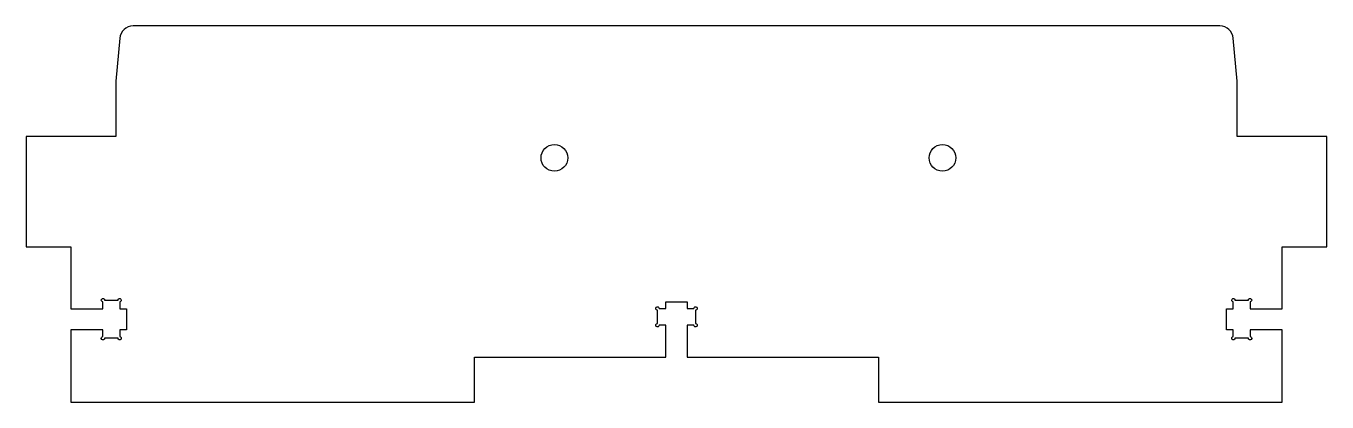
# Model space of a CAD drawing. Header units: millimetres. Extents: x -97 to 97, y -32 to 25.
import ezdxf

# ---------------------------------------------------------------- set-up
doc = ezdxf.new("R2010")
doc.units = ezdxf.units.MM

msp = doc.modelspace()

# ---------------------------------------------------------------- linework, layer by layer
msp.add_lwpolyline([(83.22, 22.95, 0.388879), (81.22, 24.78), (-81.22, 24.78, 0.388879), (-83.22, 22.95), (-83.78, 16.52), (-83.78, 8.26), (-97.22, 8.26), (-97.22, -8.26), (-90.5, -8.26), (-90.5, -17.53), (-85.72, -17.53), (-85.72, -16.51, -2.414214), (-85.47, -16.26), (-83.47, -16.26, -2.414214), (-83.22, -16.51), (-83.22, -17.53), (-82.22, -17.53), (-82.22, -20.68), (-83.22, -20.68), (-83.22, -21.71, -2.414214), (-83.47, -21.96), (-85.47, -21.96, -2.414214), (-85.72, -21.71), (-85.72, -20.68), (-90.5, -20.68), (-90.5, -31.5), (-30.17, -31.5), (-30.17, -24.78), (-1.58, -24.78), (-1.58, -20), (-2.6, -20, -2.414214), (-2.85, -19.75), (-2.85, -17.75, -2.414214), (-2.6, -17.5), (-1.58, -17.5), (-1.58, -16.5), (1.57, -16.5), (1.57, -17.5), (2.6, -17.5, -2.414214), (2.85, -17.75), (2.85, -19.75, -2.414214), (2.6, -20), (1.57, -20), (1.57, -24.78), (30.17, -24.78), (30.17, -31.5), (90.5, -31.5), (90.5, -20.68), (85.72, -20.68), (85.72, -21.71, -2.414214), (85.47, -21.96), (83.47, -21.96, -2.414214), (83.22, -21.71), (83.22, -20.68), (82.22, -20.68), (82.22, -17.53), (83.22, -17.53), (83.22, -16.51, -2.414214), (83.47, -16.26), (85.47, -16.26, -2.414214), (85.72, -16.51), (85.72, -17.53), (90.5, -17.53), (90.5, -8.26), (97.22, -8.26), (97.22, 8.26), (83.78, 8.26), (83.78, 16.52)], format="xyb", close=True)
for centre in [(-18.25, 5.04), (39.75, 5.04)]:
    msp.add_circle(centre, 2)

doc.saveas('drawing.dxf')
